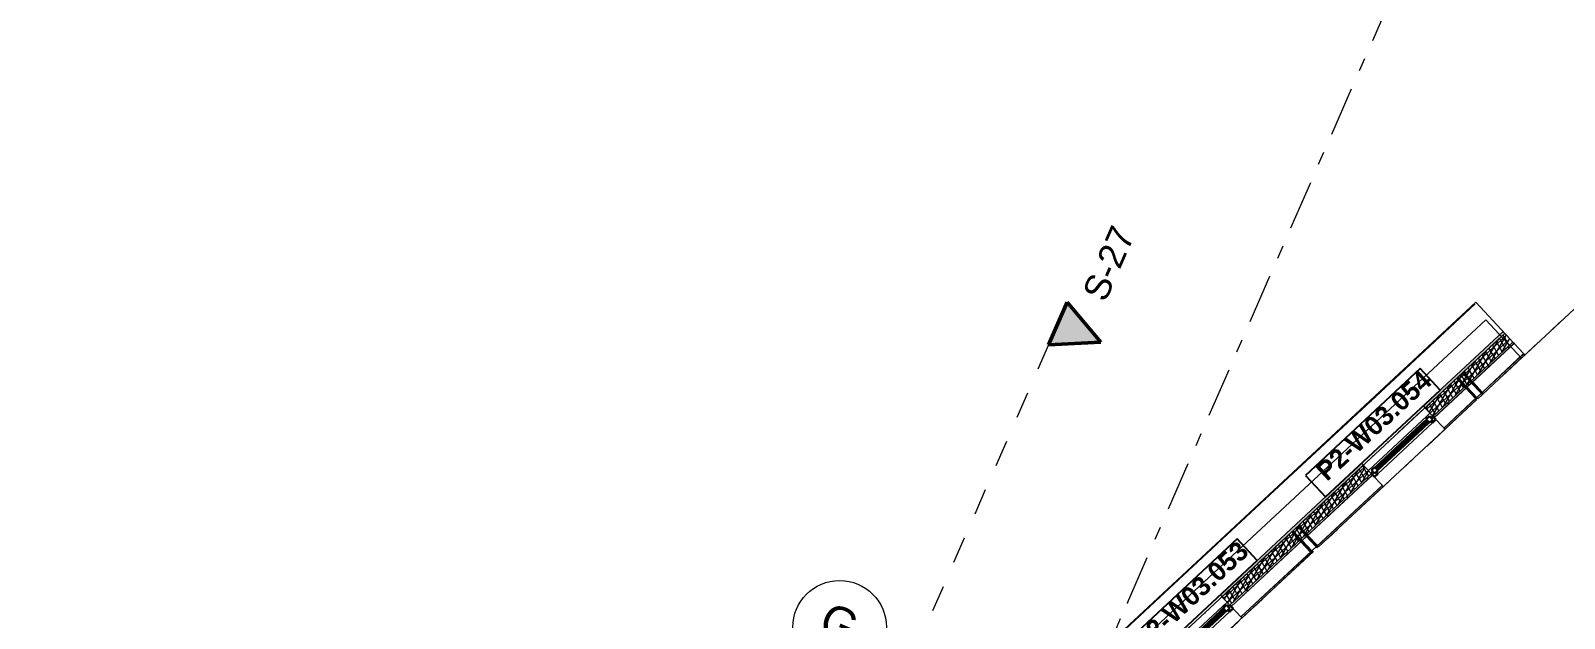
# Model space of a CAD drawing. Header units: millimetres. Extents: x -50172 to 162135, y -142603 to 4572.
# Drawn here: x -26680 to -10275, y -14100 to -7815 of the extents above; entities that cross this region are included whole.
import ezdxf
from ezdxf.enums import TextEntityAlignment as Align

# ---------------------------------------------------------------- set-up
doc = ezdxf.new("R2010")
doc.units = ezdxf.units.MM
doc.header["$MEASUREMENT"] = 0
for name, pattern in [('Dashed', [564.444447, 282.222223, -282.222223]), ('Dot & Dashed', [670.277762, 352.777767, -176.388884, 0, -141.111112]), ('Double Dashed', [1093.611073, 529.166651, -211.666656, 141.111112, -211.666656])]:
    doc.linetypes.add(name, pattern=pattern)
for name, color, linetype in [('A-25-M_Curtain_Wall', 7, 'Continuous'), ('A-25-M_Wall_Ext', 7, 'Continuous'), ('A-95-MC_Marker_Section_P2.Marker', 7, 'Continuous'), ('New_A-15-MG_Structural_Grid_Phase_2', 7, 'Continuous'), ('New_A-20-M_Floor_Slab', 7, 'Continuous'), ('New_A-25-M_Curtain_Wall', 7, 'Continuous'), ('New_A-25-M_Wall_Ext', 7, 'Continuous'), ('New_ArchiCAD Window Markers', 7, 'Continuous'), ('New_ArchiCAD Windows', 7, 'Continuous')]:
    doc.layers.add(name, color=color, linetype=linetype)
for name, color, linetype, lineweight, true_color in [('A-25-M_Curtain_Wall_Pen_No__69', 7, 'Continuous', 20, 0x606060), ('A-95-MC_Marker_Section_P2.Marker_Pen_No__25', 7, 'Continuous', 50, 0x2a2a2a), ('New_A-15-MG_Structural_Grid_Phase_2_Pen_No__222', 7, 'Continuous', 13, 0x65af33), ('New_A-25-M_Wall_Ext_Pen_No__107', 7, 'Continuous', 15, 0xa6a6a6), ('New_ArchiCAD Windows_Pen_No__23', 7, 'Continuous', 30, 0x2a2a2a)]:
    doc.layers.add(name, color=color, linetype=linetype, lineweight=lineweight, true_color=true_color)
for name, color, linetype, lineweight in [('A-25-M_Curtain_Wall_Pen_No__90', 8, 'Continuous', 20), ('A-25-M_Wall_Ext_Pen_No__87', 8, 'Continuous', 20), ('A-95-MC_Marker_Section_P2.Marker_Pen_No__1', 7, 'Continuous', 13), ('A-95-MC_Marker_Section_P2.Marker_Pen_No__6', 7, 'Continuous', 35), ('New_A-20-M_Floor_Slab_Pen_No__89', 8, 'Continuous', 20), ('New_A-25-M_Curtain_Wall_Pen_No__87', 8, 'Continuous', 20), ('New_A-25-M_Wall_Ext_Pen_No__1', 7, 'Continuous', 13), ('New_ArchiCAD Window Markers_Pen_No__1', 7, 'Continuous', 13), ('New_ArchiCAD Window Markers_Pen_No__5', 7, 'Continuous', 25), ('New_ArchiCAD Windows_Pen_No__1', 7, 'Continuous', 13), ('New_ArchiCAD Windows_Pen_No__101', 252, 'Continuous', 15), ('New_ArchiCAD Windows_Pen_No__3', 7, 'Continuous', 18)]:
    doc.layers.add(name, color=color, linetype=linetype, lineweight=lineweight)
doc.styles.add('GENERATED_STYLE_1', font='')
doc.styles.add('GENERATED_STYLE_4', font='')
doc.styles.get('GENERATED_STYLE_1').set_extended_font_data('Arial', bold=True)
doc.styles.get('GENERATED_STYLE_4').set_extended_font_data('Swis721 BT')
pattern_1 = [(60, (0, 0), (-43.30127, 25), []), (120, (0, 0), (43.30127, 25), [])]
pattern_2 = [(0, (0, 0), (0, 200), [])]
pattern_3 = [(222.9401, (0, 0), (-117.9931, 126.7976), [0, -100]), (222.9401, (22.4, -97.46), (-117.9931, 126.7976), [0, -100])]

# ---------------------------------------------------------------- blocks, each defined once
blk = doc.blocks.new('Slab_1_1', base_point=(-21949, -20987))
at = {"layer": 'New_A-20-M_Floor_Slab_Pen_No__89', "linetype": 'Continuous', "flags": 128}
blk.add_lwpolyline([(19341, -30335), (2042, -22792), (9994, -4556), (6071, -2845), (6261, -2410), (4700, -1730), (4511, -2165), (4033, -1957), (2041, -6526), (-3151, -4262), (-10734, -11317), (-11116, -10906), (-21949, -20987), (-21949, -20987), (-35034, -33163)], dxfattribs=at)
blk = doc.blocks.new('Curtain Wall_5_1')
at = {"layer": 'New_A-25-M_Curtain_Wall_Pen_No__87', "linetype": 'Continuous'}
for p, q in [((-12346, -11776), (-11235, -10742)), ((-13476, -12827), (-12346, -11776)), ((-14605, -13878), (-13476, -12827)), ((-15735, -14929), (-14605, -13878))]:
    blk.add_line(p, q, dxfattribs=at)
for p in [(-11235, -10742), (-12346, -11776), (-13476, -12827), (-14605, -13878)]:
    blk.add_point(p, dxfattribs=at)
blk = doc.blocks.new('Wall_211_1', base_point=(-34938, -33412))
at = {"layer": 'New_A-25-M_Wall_Ext_Pen_No__107', "linetype": 'Continuous', "lineweight": 0, "true_color": 0x535353}
for points in [[(-11349, -11496), (-11347, -11494), (-11364, -11475), (-11366, -11477)], [(-11398, -11541), (-11396, -11539), (-11413, -11521), (-11415, -11523)], [(-11330, -11615), (-11328, -11612), (-11396, -11539), (-11398, -11541)], [(-11281, -11569), (-11279, -11567), (-11347, -11494), (-11349, -11496)], [(-11318, -11628), (-11316, -11626), (-11328, -11612), (-11330, -11615)], [(-11317, -11629), (-11314, -11627), (-11316, -11626), (-11318, -11628)], [(-11214, -11739), (-11212, -11737), (-11314, -11627), (-11317, -11629)], [(-11269, -11582), (-11267, -11580), (-11279, -11567), (-11281, -11569)], [(-11268, -11584), (-11265, -11581), (-11267, -11580), (-11269, -11582)], [(-11165, -11693), (-11163, -11691), (-11265, -11581), (-11268, -11584)], [(-11213, -11740), (-11211, -11738), (-11212, -11737), (-11214, -11739)], [(-11203, -11751), (-11201, -11749), (-11211, -11738), (-11213, -11740)], [(-11164, -11695), (-11162, -11693), (-11163, -11691), (-11165, -11693)], [(-11154, -11706), (-11152, -11704), (-11162, -11693), (-11164, -11695)], [(-13114, -13137), (-13111, -13135), (-13128, -13117), (-13131, -13119)], [(-13163, -13183), (-13160, -13181), (-13177, -13163), (-13180, -13165)], [(-13095, -13256), (-13092, -13254), (-13160, -13181), (-13163, -13183)], [(-13045, -13211), (-13043, -13209), (-13111, -13135), (-13114, -13137)], [(-13082, -13269), (-13080, -13267), (-13092, -13254), (-13095, -13256)], [(-13081, -13271), (-13079, -13269), (-13080, -13267), (-13082, -13269)], [(-12979, -13381), (-12976, -13379), (-13079, -13269), (-13081, -13271)], [(-13033, -13224), (-13031, -13222), (-13043, -13209), (-13045, -13211)], [(-13032, -13225), (-13030, -13223), (-13031, -13222), (-13033, -13224)], [(-12930, -13335), (-12927, -13333), (-13030, -13223), (-13032, -13225)], [(-12977, -13382), (-12975, -13380), (-12976, -13379), (-12979, -13381)], [(-12967, -13393), (-12965, -13391), (-12975, -13380), (-12977, -13382)], [(-12928, -13337), (-12926, -13335), (-12927, -13333), (-12930, -13335)], [(-12918, -13348), (-12916, -13346), (-12926, -13335), (-12928, -13337)]]:
    blk.add_hatch(color=251, dxfattribs=at).paths.add_polyline_path(points)
at = {"layer": 'New_A-25-M_Wall_Ext_Pen_No__107', "linetype": 'Continuous'}
for points in [[(-11347, -11494), (-11336, -11483), (-11353, -11465), (-11364, -11475)], [(-11409, -11552), (-11398, -11541), (-11415, -11523), (-11426, -11533)], [(-11341, -11625), (-11330, -11615), (-11398, -11541), (-11409, -11552)], [(-11279, -11567), (-11268, -11557), (-11336, -11483), (-11347, -11494)], [(-11329, -11638), (-11318, -11628), (-11330, -11615), (-11341, -11625)], [(-11328, -11639), (-11317, -11629), (-11318, -11628), (-11329, -11638)], [(-11225, -11749), (-11214, -11739), (-11317, -11629), (-11328, -11639)], [(-11267, -11580), (-11256, -11570), (-11268, -11557), (-11279, -11567)], [(-11265, -11581), (-11254, -11571), (-11256, -11570), (-11267, -11580)], [(-11163, -11691), (-11152, -11681), (-11254, -11571), (-11265, -11581)], [(-11224, -11751), (-11213, -11740), (-11214, -11739), (-11225, -11749)], [(-11214, -11762), (-11203, -11751), (-11213, -11740), (-11224, -11751)], [(-11162, -11693), (-11151, -11683), (-11152, -11681), (-11163, -11691)], [(-11152, -11704), (-11141, -11694), (-11151, -11683), (-11162, -11693)], [(-13111, -13135), (-13100, -13125), (-13117, -13107), (-13128, -13117)], [(-13174, -13193), (-13163, -13183), (-13180, -13165), (-13191, -13175)], [(-13105, -13267), (-13095, -13256), (-13163, -13183), (-13174, -13193)], [(-13043, -13209), (-13032, -13198), (-13100, -13125), (-13111, -13135)], [(-13093, -13280), (-13082, -13269), (-13095, -13256), (-13105, -13267)], [(-13092, -13281), (-13081, -13271), (-13082, -13269), (-13093, -13280)], [(-12990, -13391), (-12979, -13381), (-13081, -13271), (-13092, -13281)], [(-13031, -13222), (-13020, -13212), (-13032, -13198), (-13043, -13209)], [(-13030, -13223), (-13019, -13213), (-13020, -13212), (-13031, -13222)], [(-12927, -13333), (-12916, -13323), (-13019, -13213), (-13030, -13223)], [(-12988, -13392), (-12977, -13382), (-12979, -13381), (-12990, -13391)], [(-12978, -13403), (-12967, -13393), (-12977, -13382), (-12988, -13392)], [(-12926, -13335), (-12915, -13324), (-12916, -13323), (-12927, -13333)], [(-12916, -13346), (-12905, -13335), (-12915, -13324), (-12926, -13335)]]:
    blk.add_hatch(color=256, dxfattribs=at).paths.add_polyline_path(points)
at = {"layer": 'A-25-M_Wall_Ext_Pen_No__87', "linetype": 'Continuous', "flags": 128}
for points in [[(-10911, -11053), (-11353, -11465)], [(-10911, -11053), (-10894, -11072)], [(-10894, -11072), (-10826, -11145)], [(-10826, -11145), (-10813, -11158)], [(-11141, -11694), (-10698, -11282)], [(-10813, -11158), (-10812, -11160)], [(-10812, -11160), (-10710, -11269)], [(-10710, -11269), (-10708, -11271)], [(-10708, -11271), (-10698, -11282)], [(-11426, -11533), (-13117, -13107)], [(-12905, -13335), (-11214, -11762)], [(-13191, -13175), (-14838, -14708)], [(-14625, -14936), (-12978, -13403)]]:
    blk.add_lwpolyline(points, dxfattribs=at)
at = {"layer": 'New_A-25-M_Wall_Ext_Pen_No__1', "linetype": 'Continuous'}
for p, q in [((-11349, -11496), (-11366, -11477)), ((-11347, -11494), (-11364, -11475)), ((-11336, -11483), (-11353, -11465)), ((-11426, -11533), (-11409, -11552)), ((-11415, -11523), (-11398, -11541)), ((-11396, -11539), (-11413, -11521)), ((-11409, -11552), (-11341, -11625)), ((-11398, -11541), (-11330, -11615)), ((-11328, -11612), (-11396, -11539)), ((-11281, -11569), (-11349, -11496)), ((-11279, -11567), (-11347, -11494)), ((-11341, -11625), (-11329, -11638)), ((-11268, -11557), (-11336, -11483)), ((-11330, -11615), (-11318, -11628)), ((-11329, -11638), (-11328, -11639)), ((-11316, -11626), (-11328, -11612)), ((-11328, -11639), (-11225, -11749)), ((-11318, -11628), (-11317, -11629)), ((-11317, -11629), (-11214, -11739)), ((-11314, -11627), (-11316, -11626)), ((-11212, -11737), (-11314, -11627)), ((-11269, -11582), (-11281, -11569)), ((-11267, -11580), (-11279, -11567)), ((-11268, -11584), (-11269, -11582)), ((-11256, -11570), (-11268, -11557)), ((-11165, -11693), (-11268, -11584)), ((-11265, -11581), (-11267, -11580)), ((-11163, -11691), (-11265, -11581)), ((-11254, -11571), (-11256, -11570)), ((-11152, -11681), (-11254, -11571)), ((-11225, -11749), (-11224, -11751)), ((-11224, -11751), (-11214, -11762)), ((-11214, -11739), (-11213, -11740)), ((-11213, -11740), (-11203, -11751)), ((-11211, -11738), (-11212, -11737)), ((-11201, -11749), (-11211, -11738)), ((-11164, -11695), (-11165, -11693)), ((-11154, -11706), (-11164, -11695)), ((-11162, -11693), (-11163, -11691)), ((-11152, -11704), (-11162, -11693)), ((-11151, -11683), (-11152, -11681)), ((-11141, -11694), (-11151, -11683)), ((-13131, -13119), (-13114, -13137)), ((-13111, -13135), (-13128, -13117)), ((-13100, -13125), (-13117, -13107)), ((-13191, -13175), (-13174, -13193)), ((-13180, -13165), (-13163, -13183)), ((-13177, -13163), (-13160, -13181)), ((-13174, -13193), (-13105, -13267)), ((-13163, -13183), (-13095, -13256)), ((-13160, -13181), (-13092, -13254)), ((-13114, -13137), (-13045, -13211)), ((-13043, -13209), (-13111, -13135)), ((-13105, -13267), (-13093, -13280)), ((-13032, -13198), (-13100, -13125)), ((-13095, -13256), (-13082, -13269)), ((-13093, -13280), (-13092, -13281)), ((-13092, -13254), (-13080, -13267)), ((-13092, -13281), (-12990, -13391)), ((-13082, -13269), (-13081, -13271)), ((-13081, -13271), (-12979, -13381)), ((-13080, -13267), (-13079, -13269)), ((-13079, -13269), (-12976, -13379)), ((-13045, -13211), (-13033, -13224)), ((-13031, -13222), (-13043, -13209)), ((-13033, -13224), (-13032, -13225)), ((-13020, -13212), (-13032, -13198)), ((-13032, -13225), (-12930, -13335)), ((-13030, -13223), (-13031, -13222)), ((-12927, -13333), (-13030, -13223)), ((-13019, -13213), (-13020, -13212)), ((-12916, -13323), (-13019, -13213)), ((-12990, -13391), (-12988, -13392)), ((-12988, -13392), (-12978, -13403)), ((-12979, -13381), (-12977, -13382)), ((-12977, -13382), (-12967, -13393)), ((-12976, -13379), (-12975, -13380)), ((-12975, -13380), (-12965, -13391)), ((-12930, -13335), (-12928, -13337)), ((-12928, -13337), (-12918, -13348)), ((-12926, -13335), (-12927, -13333)), ((-12916, -13346), (-12926, -13335)), ((-12915, -13324), (-12916, -13323)), ((-12905, -13335), (-12915, -13324))]:
    blk.add_line(p, q, dxfattribs=at)
blk = doc.blocks.new('Standard grid marker_21')
at = {"layer": 'New_A-15-MG_Structural_Grid_Phase_2_Pen_No__222', "linetype": 'Double Dashed'}
blk.add_line((2643, 0), (48998, 0), dxfattribs=at)
at = {"layer": 'New_A-15-MG_Structural_Grid_Phase_2_Pen_No__222', "style": 'GENERATED_STYLE_4'}
blk.add_attdef('AC_MarkerText_1', text='', height=350, rotation=113.5, dxfattribs=at).set_placement((-500, -1294), align=Align.MIDDLE_CENTER)
blk = doc.blocks.new('Beam_5_1', base_point=(-34630, -33126))
at = {"layer": 'A-25-M_Curtain_Wall_Pen_No__69', "linetype": 'Dot & Dashed'}
blk.add_line((-34630, -33126), (-10911, -11053), dxfattribs=at)
at = {"layer": 'A-25-M_Curtain_Wall_Pen_No__90', "linetype": 'Continuous'}
for p, q in [((-34943, -32791), (-11223, -10718)), ((-10857, -11111), (-11223, -10718)), ((-34576, -33184), (-10857, -11111))]:
    blk.add_line(p, q, dxfattribs=at)
blk = doc.blocks.new('Window 19_3')
at = {"layer": 'New_ArchiCAD Windows_Pen_No__1', "linetype": 'Continuous'}
for p, q in [((-300, 150), (-300, 123)), ((-300, 123), (-300, 98)), ((-300, 98), (-300, 0)), ((-300, 0), (-300, -2)), ((300, 123), (300, 150)), ((300, 98), (300, 123)), ((300, 0), (300, 98)), ((-300, -2), (-300, -20)), ((-300, -20), (-300, -22)), ((-300, -22), (-300, -172)), ((300, -2), (300, 0)), ((300, -20), (300, -2)), ((300, -22), (300, -20)), ((300, -172), (300, -22)), ((-300, -172), (-300, -174)), ((-300, -174), (-300, -189)), ((300, -174), (300, -172)), ((300, -189), (300, -174))]:
    blk.add_line(p, q, dxfattribs=at)
at = {"layer": 'New_ArchiCAD Windows_Pen_No__101', "linetype": 'Continuous'}
for p, q in [((-214, 25), (-225, 25)), ((225, 25), (-181, 25)), ((-250, -50), (250, -50)), ((225, -25), (-181, -25))]:
    blk.add_line(p, q, dxfattribs=at)
at = {"layer": 'New_ArchiCAD Windows_Pen_No__23', "linetype": 'Continuous'}
for p, q in [((-275, 25), (-275, -25)), ((-225, 25), (-275, 25)), ((-225, -25), (-225, 25)), ((225, 10), (-225, 10)), ((225, 25), (225, -25)), ((275, 25), (225, 25)), ((275, -25), (275, 25)), ((-300, 0), (-300, -50)), ((-275, 0), (-300, 0)), ((-300, -50), (-250, -50)), ((-275, -25), (-225, -25)), ((-250, -50), (-250, -25)), ((-225, -10), (225, -10)), ((225, -25), (275, -25)), ((250, -25), (250, -50)), ((250, -50), (300, -50)), ((300, 0), (275, 0)), ((300, -50), (300, 0))]:
    blk.add_line(p, q, dxfattribs=at)
at = {"layer": 'New_ArchiCAD Windows_Pen_No__3', "linetype": 'Continuous'}
for p, q in [((-214, 25), (-181, 25)), ((-225, -25), (-181, -25))]:
    blk.add_line(p, q, dxfattribs=at)
blk = doc.blocks.new('Window Stamp 18_9')
at = {"layer": 'New_ArchiCAD Window Markers_Pen_No__5', "linetype": 'Continuous'}
for p, q in [((839, -339), (-839, -339)), ((-839, -339), (-839, -653)), ((839, -339), (-839, -339)), ((839, -653), (839, -339)), ((-839, -653), (839, -653))]:
    blk.add_line(p, q, dxfattribs=at)
at = {"layer": 'New_ArchiCAD Window Markers_Pen_No__1', "style": 'GENERATED_STYLE_1'}
blk.add_attdef('AC_WIDO_ID', text='', height=200, rotation=180, dxfattribs=at).set_placement((762, -274), align=Align.BOTTOM_LEFT)
blk = doc.blocks.new('Window 19_15')
at = {"layer": 'New_ArchiCAD Windows_Pen_No__1', "linetype": 'Continuous'}
for p, q in [((-450, 150), (-450, 123)), ((-450, 123), (-450, 98)), ((-450, 98), (-450, 0)), ((-450, 0), (-450, -2)), ((450, 123), (450, 150)), ((450, 98), (450, 123)), ((450, 0), (450, 98)), ((-450, -2), (-450, -20)), ((-450, -20), (-450, -22)), ((-450, -22), (-450, -172)), ((450, -2), (450, 0)), ((450, -20), (450, -2)), ((450, -22), (450, -20)), ((450, -172), (450, -22)), ((-450, -172), (-450, -174)), ((-450, -174), (-450, -189)), ((450, -174), (450, -172)), ((450, -189), (450, -174))]:
    blk.add_line(p, q, dxfattribs=at)
at = {"layer": 'New_ArchiCAD Windows_Pen_No__101', "linetype": 'Continuous'}
for p, q in [((-342, 25), (-374, 25)), ((375, 25), (-291, 25)), ((-400, -50), (400, -50)), ((375, -25), (-280, -25))]:
    blk.add_line(p, q, dxfattribs=at)
at = {"layer": 'New_ArchiCAD Windows_Pen_No__23', "linetype": 'Continuous'}
for p, q in [((-425, 25), (-425, -25)), ((-375, 25), (-425, 25)), ((-375, -25), (-375, 25)), ((375, 10), (-375, 10)), ((375, 25), (375, -25)), ((425, 25), (375, 25)), ((425, -25), (425, 25)), ((-450, 0), (-450, -50)), ((-425, 0), (-450, 0)), ((-450, -50), (-400, -50)), ((-425, -25), (-375, -25)), ((-400, -50), (-400, -25)), ((-375, -10), (375, -10)), ((375, -25), (425, -25)), ((400, -25), (400, -50)), ((400, -50), (450, -50)), ((450, 0), (425, 0)), ((450, -50), (450, 0))]:
    blk.add_line(p, q, dxfattribs=at)
at = {"layer": 'New_ArchiCAD Windows_Pen_No__3', "linetype": 'Continuous'}
for p, q in [((-375, 25), (-374, 25)), ((-342, 25), (-291, 25)), ((-375, -25), (-280, -25))]:
    blk.add_line(p, q, dxfattribs=at)
blk = doc.blocks.new('Window Stamp 18_17')
at = {"layer": 'New_ArchiCAD Window Markers_Pen_No__5', "linetype": 'Continuous'}
for p, q in [((978, -339), (-699, -339)), ((-699, -339), (-699, -653)), ((978, -339), (-699, -339)), ((978, -653), (978, -339)), ((-699, -653), (978, -653))]:
    blk.add_line(p, q, dxfattribs=at)
at = {"layer": 'New_ArchiCAD Window Markers_Pen_No__1', "style": 'GENERATED_STYLE_1'}
blk.add_attdef('AC_WIDO_ID', text='', height=200, rotation=180, dxfattribs=at).set_placement((902, -274), align=Align.BOTTOM_LEFT)
blk = doc.blocks.new('Wall_252_1', base_point=(-10929, -11034))
at = {"layer": 'New_A-25-M_Wall_Ext_Pen_No__107', "linetype": 'Continuous'}
for points in [[(-10929, -11034), (-11784, -11829), (-11765, -11849), (-10911, -11053)], [(-11214, -11762), (-11203, -11751), (-11213, -11740), (-11224, -11751)], [(-11152, -11704), (-11141, -11694), (-11151, -11683), (-11162, -11693)], [(-12443, -12442), (-13954, -13849), (-13936, -13869), (-12424, -12462)], [(-12978, -13403), (-12967, -13393), (-12977, -13382), (-12988, -13392)], [(-12916, -13346), (-12905, -13335), (-12915, -13324), (-12926, -13335)]]:
    blk.add_hatch(color=256, dxfattribs=at).paths.add_polyline_path(points)
h = blk.add_hatch(dxfattribs=at)
h.set_pattern_fill('Batt_Insulation_0001', color=256, style=0, pattern_type=2)
h.set_pattern_definition(pattern_1)
h.paths.add_polyline_path([(-10911, -11053), (-11765, -11849), (-11748, -11867), (-10894, -11072)])
h = blk.add_hatch(dxfattribs=at)
h.set_pattern_fill('Batt_Insulation_0001', color=256, style=0, pattern_type=2)
h.set_pattern_definition(pattern_1)
h.paths.add_polyline_path([(-10894, -11072), (-11748, -11867), (-11680, -11940), (-10826, -11145)])
h = blk.add_hatch(dxfattribs=at)
h.set_pattern_fill('Plywood_0001', color=256, style=0, pattern_type=2)
h.set_pattern_definition(pattern_2)
h.paths.add_polyline_path([(-10826, -11145), (-11680, -11940), (-11668, -11953), (-10813, -11158)])
at = {"layer": 'New_A-25-M_Wall_Ext_Pen_No__107', "linetype": 'Continuous', "lineweight": 0, "true_color": 0x535353}
for points in [[(-10813, -11158), (-11668, -11953), (-11667, -11955), (-10812, -11160)], [(-11211, -11738), (-10708, -11271), (-10710, -11269), (-11212, -11737)], [(-11214, -11739), (-11564, -12065), (-11563, -12066), (-11213, -11740)], [(-11213, -11740), (-11211, -11738), (-11212, -11737), (-11214, -11739)], [(-11203, -11751), (-11201, -11749), (-11211, -11738), (-11213, -11740)], [(-11154, -11706), (-11152, -11704), (-11162, -11693), (-11164, -11695)], [(-12327, -12566), (-13838, -13973), (-13837, -13975), (-12325, -12568)], [(-12975, -13380), (-12222, -12679), (-12223, -12678), (-12976, -13379)], [(-12979, -13381), (-13735, -14084), (-13734, -14086), (-12977, -13382)], [(-12977, -13382), (-12975, -13380), (-12976, -13379), (-12979, -13381)], [(-12967, -13393), (-12965, -13391), (-12975, -13380), (-12977, -13382)], [(-12918, -13348), (-12916, -13346), (-12926, -13335), (-12928, -13337)]]:
    blk.add_hatch(color=251, dxfattribs=at).paths.add_polyline_path(points)
at = {"layer": 'New_A-25-M_Wall_Ext_Pen_No__107', "linetype": 'Continuous'}
h = blk.add_hatch(dxfattribs=at)
h.set_pattern_fill('Plaster_0001', color=256, style=0, pattern_type=2)
h.set_pattern_definition(pattern_3)
h.paths.add_polyline_path([(-11141, -11694), (-10698, -11282), (-10708, -11271), (-11151, -11683)])
h = blk.add_hatch(dxfattribs=at)
h.set_pattern_fill('Plaster_0001', color=256, style=0, pattern_type=2)
h.set_pattern_definition(pattern_3)
h.paths.add_polyline_path([(-11224, -11751), (-11563, -12066), (-11553, -12077), (-11214, -11762)])
h = blk.add_hatch(dxfattribs=at)
h.set_pattern_fill('Batt_Insulation_0001', color=256, style=0, pattern_type=2)
h.set_pattern_definition(pattern_1)
h.paths.add_polyline_path([(-12424, -12462), (-13936, -13869), (-13919, -13887), (-12407, -12480)])
h = blk.add_hatch(dxfattribs=at)
h.set_pattern_fill('Batt_Insulation_0001', color=256, style=0, pattern_type=2)
h.set_pattern_definition(pattern_1)
h.paths.add_polyline_path([(-12407, -12480), (-13919, -13887), (-13851, -13960), (-12339, -12553)])
h = blk.add_hatch(dxfattribs=at)
h.set_pattern_fill('Plywood_0001', color=256, style=0, pattern_type=2)
h.set_pattern_definition(pattern_2)
h.paths.add_polyline_path([(-12339, -12553), (-13851, -13960), (-13838, -13973), (-12327, -12566)])
h = blk.add_hatch(dxfattribs=at)
h.set_pattern_fill('Plaster_0001', color=256, style=0, pattern_type=2)
h.set_pattern_definition(pattern_3)
h.paths.add_polyline_path([(-12905, -13335), (-12212, -12690), (-12222, -12679), (-12915, -13324)])
h = blk.add_hatch(dxfattribs=at)
h.set_pattern_fill('Plaster_0001', color=256, style=0, pattern_type=2)
h.set_pattern_definition(pattern_3)
h.paths.add_polyline_path([(-12988, -13392), (-13734, -14086), (-13723, -14097), (-12978, -13403)])
at = {"layer": 'New_A-25-M_Wall_Ext_Pen_No__1', "linetype": 'Continuous'}
for p, q in [((-10911, -11053), (-11765, -11849)), ((-10894, -11072), (-11748, -11867)), ((-10826, -11145), (-11680, -11940)), ((-10813, -11158), (-11668, -11953)), ((-10812, -11160), (-11667, -11955)), ((-10710, -11269), (-11212, -11737)), ((-10708, -11271), (-11151, -11683)), ((-11214, -11739), (-11564, -12065)), ((-11224, -11751), (-11563, -12066)), ((-11213, -11740), (-11224, -11751)), ((-11224, -11751), (-11214, -11762)), ((-11212, -11737), (-11214, -11739)), ((-11213, -11740), (-11203, -11751)), ((-11164, -11695), (-11211, -11738)), ((-11201, -11749), (-11211, -11738)), ((-11154, -11706), (-11164, -11695)), ((-11151, -11683), (-11162, -11693)), ((-11152, -11704), (-11162, -11693)), ((-11141, -11694), (-11151, -11683)), ((-12424, -12462), (-13936, -13869)), ((-12407, -12480), (-13919, -13887)), ((-12339, -12553), (-13851, -13960)), ((-12327, -12566), (-13838, -13973)), ((-12325, -12568), (-13837, -13975)), ((-12223, -12678), (-12976, -13379)), ((-12222, -12679), (-12915, -13324)), ((-12979, -13381), (-13735, -14084)), ((-12988, -13392), (-13734, -14086)), ((-12977, -13382), (-12988, -13392)), ((-12988, -13392), (-12978, -13403)), ((-12976, -13379), (-12979, -13381)), ((-12977, -13382), (-12967, -13393)), ((-12928, -13337), (-12975, -13380)), ((-12965, -13391), (-12975, -13380)), ((-12918, -13348), (-12928, -13337)), ((-12915, -13324), (-12926, -13335)), ((-12916, -13346), (-12926, -13335)), ((-12905, -13335), (-12915, -13324))]:
    blk.add_line(p, q, dxfattribs=at)
at = {"layer": 'New_A-25-M_Wall_Ext_Pen_No__1', "linetype": 'Continuous', "flags": 128}
for points in [[(-10929, -11034), (-11784, -11829)], [(-11141, -11694), (-10698, -11282)], [(-11553, -12077), (-11214, -11762)], [(-12443, -12442), (-13954, -13849)], [(-12905, -13335), (-12212, -12690)], [(-13723, -14097), (-12978, -13403)]]:
    blk.add_lwpolyline(points, dxfattribs=at)
at = {"layer": 'New_ArchiCAD Window Markers'}
ref = blk.add_blockref('Window Stamp 18_17', (-11882, -12384), dxfattribs=dict(at, rotation=222.9401050489002))
ref.add_attrib('AC_WIDO_ID', 'P2-W03.054', dxfattribs={"layer": 'New_ArchiCAD Window Markers_Pen_No__1', "color": 7, "height": 200, "rotation": 42.9401, "style": 'GENERATED_STYLE_1'}).set_placement((-12773, -12685), align=Align.BOTTOM_LEFT)
ref = blk.add_blockref('Window Stamp 18_9', (-13943, -14301), dxfattribs=dict(at, rotation=222.9401050489002))
ref.add_attrib('AC_WIDO_ID', 'P2-W03.053', dxfattribs={"layer": 'New_ArchiCAD Window Markers_Pen_No__1', "color": 7, "height": 200, "rotation": 42.9401, "style": 'GENERATED_STYLE_1'}).set_placement((-14732, -14507), align=Align.BOTTOM_LEFT)
at = {"layer": 'New_ArchiCAD Windows', "color": 251, "linetype": 'Continuous', "lineweight": 20, "true_color": 0x606060, "xscale": -1, "zscale": 1000, "rotation": 42.94010504890028}
for name, p in [('Window 19_15', (-12011, -12245)), ('Window 19_3', (-14072, -14163))]:
    blk.add_blockref(name, p, dxfattribs=at)
blk = doc.blocks.new('Standard grid marker_35')
at = {"layer": 'New_A-15-MG_Structural_Grid_Phase_2_Pen_No__222', "linetype": 'Continuous'}
blk.add_circle((48986, 0), 500, dxfattribs=at)
at = {"layer": 'New_A-15-MG_Structural_Grid_Phase_2_Pen_No__222', "style": 'GENERATED_STYLE_4'}
for tag, p in [('AC_MarkerText_1_0', (-500, 43)), ('AC_MarkerText_1_1', (48986, 43))]:
    blk.add_attdef(tag, text='', height=350, rotation=180, dxfattribs=at).set_placement(p, align=Align.MIDDLE_CENTER)
blk = doc.blocks.new('Standard grid marker_36')
at = {"layer": 'New_A-15-MG_Structural_Grid_Phase_2_Pen_No__222', "linetype": 'Double Dashed'}
for p, q in [((18746, 0), (39496, 0)), ((39496, 0), (58242, 0))]:
    blk.add_line(p, q, dxfattribs=at)
blk.add_point((39496, 0), dxfattribs=at)
blk.add_point((39496, 0), dxfattribs=at)
at = {"layer": 'New_A-15-MG_Structural_Grid_Phase_2_Pen_No__222', "style": 'GENERATED_STYLE_4'}
for tag, p in [('AC_MarkerText_1_0', (-500, 41)), ('AC_MarkerText_1_1', (58742, 41))]:
    blk.add_attdef(tag, text='', height=350, rotation=270, dxfattribs=at).set_placement(p, align=Align.MIDDLE_CENTER)
blk = doc.blocks.new('Cutting Plane_6_1', base_point=(-15692, -10946))
at = {"layer": 'A-95-MC_Marker_Section_P2.Marker_Pen_No__25', "linetype": 'Continuous'}
blk.add_hatch(color=256, dxfattribs=at).paths.add_polyline_path([(-15592, -10717), (-15792, -11175), (-15234, -11146)])
at = {"layer": 'A-95-MC_Marker_Section_P2.Marker_Pen_No__1', "linetype": 'Dashed'}
blk.add_line((-15792, -11175), (-22372, -26264), dxfattribs=at)
at = {"layer": 'A-95-MC_Marker_Section_P2.Marker_Pen_No__25', "linetype": 'Continuous'}
for p, q in [((-15592, -10717), (-15792, -11175)), ((-15234, -11146), (-15592, -10717)), ((-15792, -11175), (-15234, -11146))]:
    blk.add_line(p, q, dxfattribs=at)
at = {"layer": 'A-95-MC_Marker_Section_P2.Marker_Pen_No__6', "insert": (-15181, -10732), "char_height": 275, "attachment_point": 7, "rotation": 66.4404, "style": 'GENERATED_STYLE_4'}
blk.add_mtext('\\A1;{\\fSwis721 BT|b0|i0|c0|p34;S-27}', dxfattribs=at)

msp = doc.modelspace()

# ---------------------------------------------------------------- block references
at = {"layer": 'A-25-M_Curtain_Wall', "color": 8, "lineweight": 20}
msp.add_blockref('Beam_5_1', (-34630, -33126), dxfattribs=at)
at = {"layer": 'A-25-M_Wall_Ext', "color": 250, "lineweight": 50, "true_color": 0x2a2a2a}
msp.add_blockref('Wall_211_1', (-34938, -33412), dxfattribs=at)
at = {"layer": 'A-95-MC_Marker_Section_P2.Marker'}
msp.add_blockref('Cutting Plane_6_1', (-15692, -10946), dxfattribs=at)
at = {"layer": 'New_A-15-MG_Structural_Grid_Phase_2', "color": 8, "linetype": 'Continuous', "lineweight": 15, "zscale": 1000}
for name, p, rotation in [('Standard grid marker_36', (-30734, -50137), 66.44041158399293), ('Standard grid marker_21', (3388, 1824), 222.9404146370858)]:
    msp.add_blockref(name, p, dxfattribs=dict(at, rotation=rotation))
at = {"layer": 'New_A-15-MG_Structural_Grid_Phase_2', "color": 8, "linetype": 'Continuous', "lineweight": 15}
ref = msp.add_blockref('Standard grid marker_35', (26876, -33775), dxfattribs=dict(at, zscale=1000, rotation=156.4404115839929))
ref.add_attrib('AC_MarkerText_1_1', 'G', dxfattribs={"layer": 'New_A-15-MG_Structural_Grid_Phase_2_Pen_No__222', "color": 85, "true_color": 0x65af33, "height": 350, "rotation": 336.4404, "style": 'GENERATED_STYLE_4'}).set_placement((-18027, -14152), align=Align.MIDDLE_CENTER)
at = {"layer": 'New_A-20-M_Floor_Slab', "color": 8, "linetype": 'Continuous', "lineweight": 20}
msp.add_blockref('Slab_1_1', (-21949, -20987), dxfattribs=at)
at = {"layer": 'New_A-25-M_Curtain_Wall', "linetype": 'Continuous', "lineweight": 0}
msp.add_blockref('Curtain Wall_5_1', (0, 0), dxfattribs=at)
at = {"layer": 'New_A-25-M_Wall_Ext', "color": 250, "lineweight": 50, "true_color": 0x2a2a2a}
msp.add_blockref('Wall_252_1', (-10929, -11034), dxfattribs=at)

doc.saveas('drawing.dxf')
